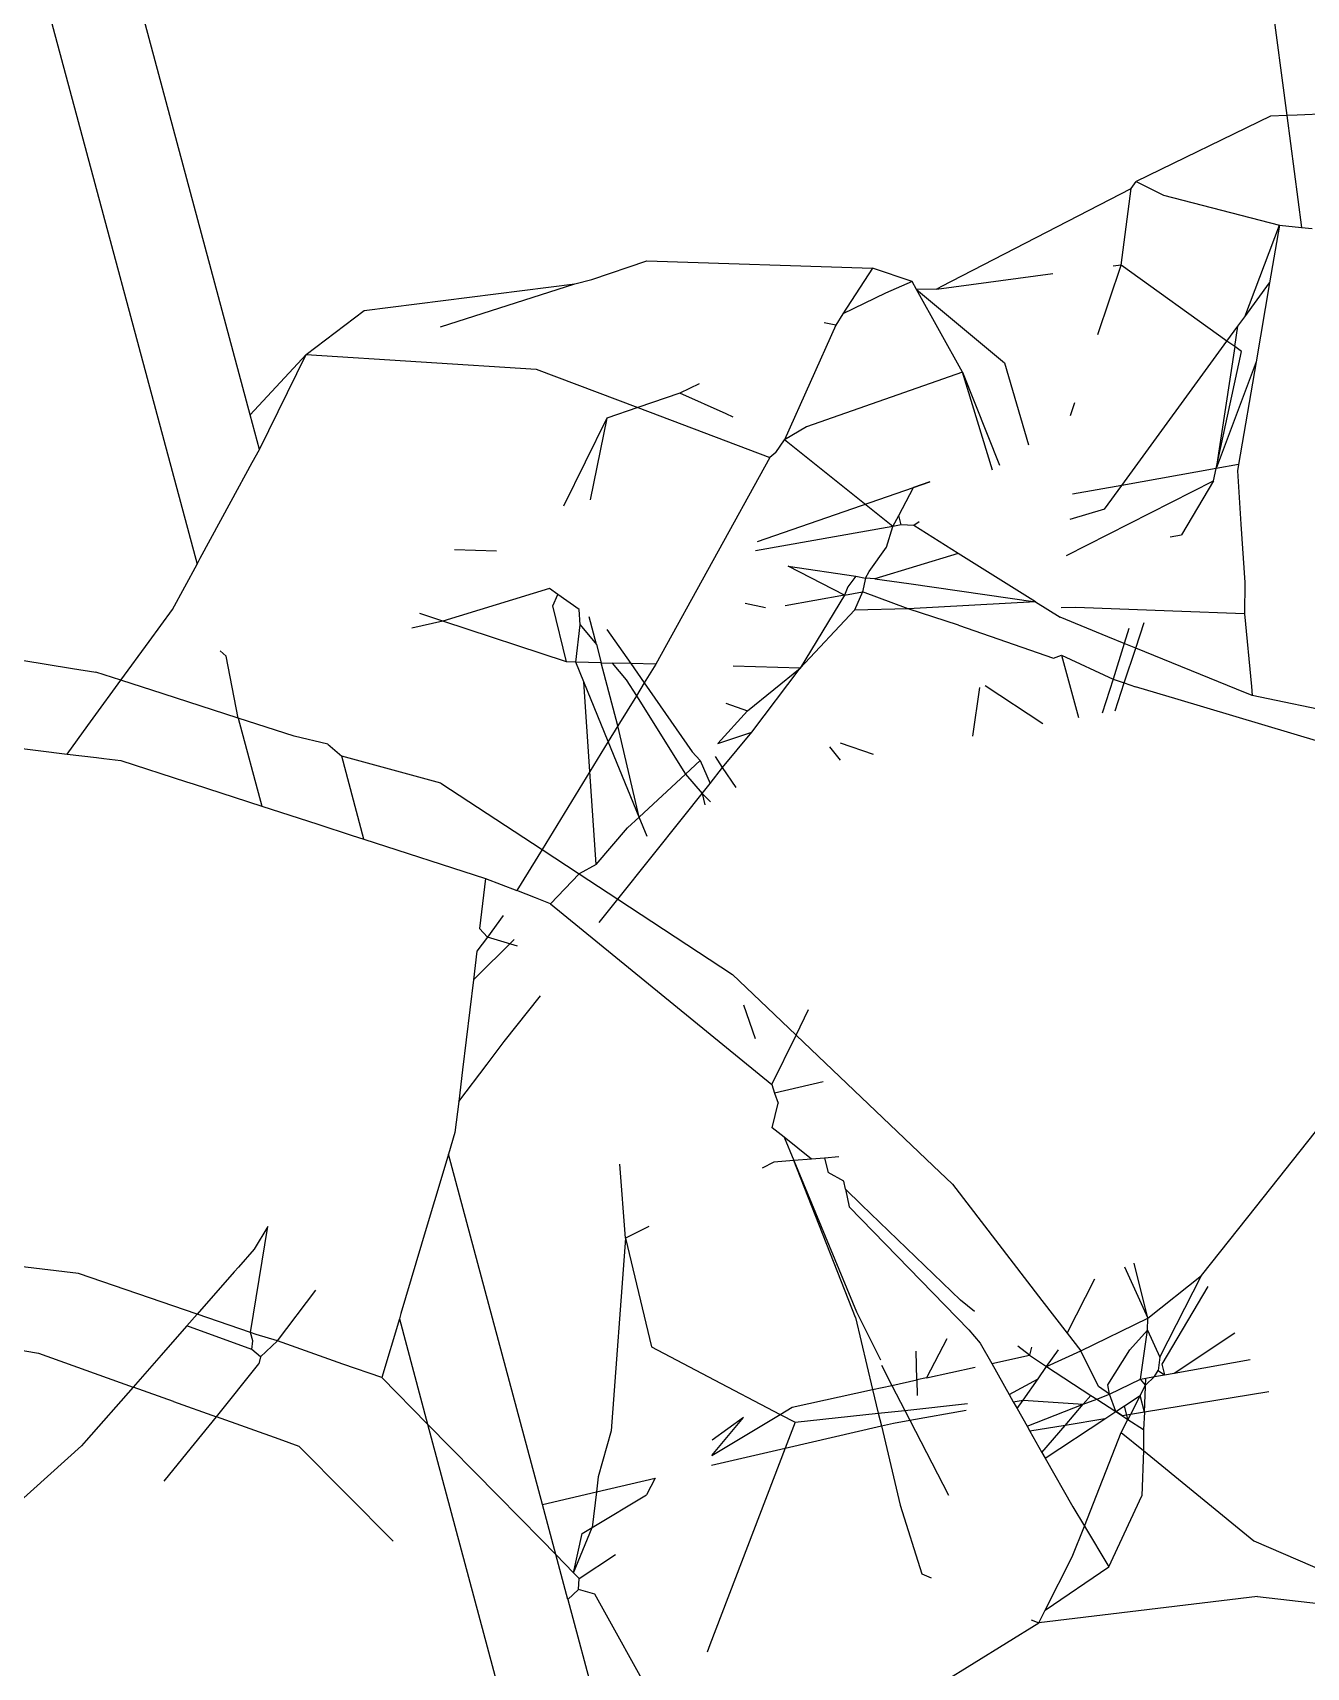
# Model space of a CAD drawing. Header units: inches. Extents: x 3324238 to 135265466, y -1036581 to 20094598.
# Drawn here: x 3354733.6876 to 3354733.9308, y -519083.7037 to -519083.3915 of the extents above; entities that cross this region are included whole.
import ezdxf

# ---------------------------------------------------------------- set-up
doc = ezdxf.new("R2010")
doc.units = ezdxf.units.IN
doc.header["$MEASUREMENT"] = 0
doc.layers.add('FURNITURE', color=32, linetype='Continuous', lineweight=13)

msp = doc.modelspace()

# ---------------------------------------------------------------- linework, layer by layer
for p, q in [((3354733.69858, -519081.67365, 0.00267), (3354733.92706, -519083.40731, 0.00267)), ((3354733.23901, -519081.70268, 0.00267), (3354733.71898, -519083.49301, 0.00267)), ((3354733.72913, -519083.46448, 0.00267), (3354733.26719, -519081.74145, 0.00267)), ((3354733.92396, -519083.40743, 0.00267), (3354733.89833, -519083.41988, 0.00267)), ((3354733.92706, -519083.40731, 0.00267), (3354733.92396, -519083.40743, 0.00267)), ((3354733.92903, -519083.40723, 0.00267), (3354733.92706, -519083.40731, 0.00267)), ((3354733.92706, -519083.40731, 0.00267), (3354733.92988, -519083.42867, 0.00267)), ((3354733.93485, -519083.40699, 0.00267), (3354733.92903, -519083.40723, 0.00267)), ((3354733.86109, -519083.43995, 0.00267), (3354733.89736, -519083.42126, 0.00267)), ((3354733.89542, -519083.4359, 0.00267), (3354733.89736, -519083.42126, 0.00267)), ((3354733.89736, -519083.42126, 0.00267), (3354733.89833, -519083.41988, 0.00267)), ((3354733.89833, -519083.41988, 0.00267), (3354733.90351, -519083.42252, 0.00267)), ((3354733.90351, -519083.42252, 0.00267), (3354733.92567, -519083.42821, 0.00267)), ((3354733.91905, -519083.44573, 0.00267), (3354733.92567, -519083.42821, 0.00267)), ((3354733.92567, -519083.42821, 0.00267), (3354733.92379, -519083.43923, 0.00267)), ((3354733.92567, -519083.42821, 0.00267), (3354733.92988, -519083.42867, 0.00267)), ((3354733.92988, -519083.42867, 0.00267), (3354733.93189, -519083.4289, 0.00267)), ((3354733.79434, -519083.43862, 0.00267), (3354733.80487, -519083.43508, 0.00267)), ((3354733.80487, -519083.43508, 0.00267), (3354733.84796, -519083.43643, 0.00267)), ((3354733.84796, -519083.43643, 0.00267), (3354733.84232, -519083.44518, 0.00267)), ((3354733.85551, -519083.43897, 0.00267), (3354733.84796, -519083.43643, 0.00267)), ((3354733.8602, -519083.44043, 0.00267), (3354733.88237, -519083.43744, 0.00267)), ((3354733.89098, -519083.44911, 0.00267), (3354733.89542, -519083.4359, 0.00267)), ((3354733.89542, -519083.4359, 0.00267), (3354733.89389, -519083.43608, 0.00267)), ((3354733.91565, -519083.45039, 0.00267), (3354733.89542, -519083.4359, 0.00267)), ((3354733.75087, -519083.44456, 0.00267), (3354733.79114, -519083.43947, 0.00267)), ((3354733.76548, -519083.44766, 0.00267), (3354733.79114, -519083.43947, 0.00267)), ((3354733.79114, -519083.43947, 0.00267), (3354733.79434, -519083.43862, 0.00267)), ((3354733.85047, -519083.44121, 0.00267), (3354733.84232, -519083.44518, 0.00267)), ((3354733.85551, -519083.43897, 0.00267), (3354733.85047, -519083.44121, 0.00267)), ((3354733.85637, -519083.44051, 0.00267), (3354733.85551, -519083.43897, 0.00267)), ((3354733.8602, -519083.44043, 0.00267), (3354733.85637, -519083.44051, 0.00267)), ((3354733.86516, -519083.45632, 0.00267), (3354733.85637, -519083.44051, 0.00267)), ((3354733.85637, -519083.44051, 0.00267), (3354733.87319, -519083.45453, 0.00267)), ((3354733.8602, -519083.44043, 0.00267), (3354733.86109, -519083.43995, 0.00267)), ((3354733.91905, -519083.44573, 0.00267), (3354733.92379, -519083.43923, 0.00267)), ((3354733.92379, -519083.43923, 0.00267), (3354733.92121, -519083.45432, 0.00267)), ((3354733.73982, -519083.45295, 0.00267), (3354733.75087, -519083.44456, 0.00267)), ((3354733.84093, -519083.44733, 0.00267), (3354733.83118, -519083.46927, 0.00267)), ((3354733.84093, -519083.44733, 0.00267), (3354733.83875, -519083.44692, 0.00267)), ((3354733.84232, -519083.44518, 0.00267), (3354733.84093, -519083.44733, 0.00267)), ((3354733.91565, -519083.45039, 0.00267), (3354733.91773, -519083.44754, 0.00267)), ((3354733.91712, -519083.45144, 0.00267), (3354733.91773, -519083.44754, 0.00267)), ((3354733.91773, -519083.44754, 0.00267), (3354733.91905, -519083.44573, 0.00267)), ((3354733.89555, -519083.47796, 0.00267), (3354733.91565, -519083.45039, 0.00267)), ((3354733.91712, -519083.45144, 0.00267), (3354733.91565, -519083.45039, 0.00267)), ((3354733.72913, -519083.46448, 0.00267), (3354733.73982, -519083.45295, 0.00267)), ((3354733.73089, -519083.47107, 0.00267), (3354733.73982, -519083.45295, 0.00267)), ((3354733.73982, -519083.45295, 0.00267), (3354733.78376, -519083.45571, 0.00267)), ((3354733.91712, -519083.45144, 0.00267), (3354733.9136, -519083.47473, 0.00267)), ((3354733.9136, -519083.47473, 0.00267), (3354733.91843, -519083.45237, 0.00267)), ((3354733.91843, -519083.45237, 0.00267), (3354733.91712, -519083.45144, 0.00267)), ((3354733.78376, -519083.45571, 0.00267), (3354733.80315, -519083.46307, 0.00267)), ((3354733.86516, -519083.45632, 0.00267), (3354733.83536, -519083.46673, 0.00267)), ((3354733.86516, -519083.45632, 0.00267), (3354733.87223, -519083.4741, 0.00267)), ((3354733.87088, -519083.47505, 0.00267), (3354733.86516, -519083.45632, 0.00267)), ((3354733.87319, -519083.45453, 0.00267), (3354733.87777, -519083.47021, 0.00267)), ((3354733.92121, -519083.45432, 0.00267), (3354733.9136, -519083.47473, 0.00267)), ((3354733.92121, -519083.45432, 0.00267), (3354733.91786, -519083.47397, 0.00267)), ((3354733.81484, -519083.45856, 0.00267), (3354733.81116, -519083.46035, 0.00267)), ((3354733.80315, -519083.46307, 0.00267), (3354733.79724, -519083.46507, 0.00267)), ((3354733.81116, -519083.46035, 0.00267), (3354733.80315, -519083.46307, 0.00267)), ((3354733.80315, -519083.46307, 0.00267), (3354733.82836, -519083.47263, 0.00267)), ((3354733.82003, -519083.4643, 0.00267), (3354733.81116, -519083.46035, 0.00267)), ((3354733.88577, -519083.46458, 0.00267), (3354733.8866, -519083.46214, 0.00267)), ((3354733.73089, -519083.47107, 0.00267), (3354733.72913, -519083.46448, 0.00267)), ((3354733.79724, -519083.46507, 0.00267), (3354733.78897, -519083.48188, 0.00267)), ((3354733.79724, -519083.46507, 0.00267), (3354733.79405, -519083.48069, 0.00267)), ((3354733.82135, -519083.46489, 0.00267), (3354733.82003, -519083.4643, 0.00267)), ((3354733.82949, -519083.47168, 0.00267), (3354733.83118, -519083.46927, 0.00267)), ((3354733.83536, -519083.46673, 0.00267), (3354733.83118, -519083.46927, 0.00267)), ((3354733.85185, -519083.48578, 0.00267), (3354733.83118, -519083.46927, 0.00267)), ((3354733.72953, -519083.47357, 0.00267), (3354733.73089, -519083.47107, 0.00267)), ((3354733.82949, -519083.47168, 0.00267), (3354733.82836, -519083.47263, 0.00267)), ((3354733.72551, -519083.48098, 0.00267), (3354733.72953, -519083.47357, 0.00267)), ((3354733.82836, -519083.47263, 0.00267), (3354733.80656, -519083.51211, 0.00267)), ((3354733.9136, -519083.47473, 0.00267), (3354733.89555, -519083.47796, 0.00267)), ((3354733.91309, -519083.4771, 0.00267), (3354733.9136, -519083.47473, 0.00267)), ((3354733.91786, -519083.47397, 0.00267), (3354733.9136, -519083.47473, 0.00267)), ((3354733.91786, -519083.47397, 0.00267), (3354733.91767, -519083.47513, 0.00267)), ((3354733.91767, -519083.47513, 0.00267), (3354733.91832, -519083.48537, 0.00267)), ((3354733.82598, -519083.48863, 0.00267), (3354733.85578, -519083.47833, 0.00267)), ((3354733.85296, -519083.48368, 0.00267), (3354733.85578, -519083.47833, 0.00267)), ((3354733.85892, -519083.47725, 0.00267), (3354733.85578, -519083.47833, 0.00267)), ((3354733.85578, -519083.47833, 0.00267), (3354733.85892, -519083.47725, 0.00267)), ((3354733.88498, -519083.49133, 0.00267), (3354733.91309, -519083.4771, 0.00267)), ((3354733.89555, -519083.47796, 0.00267), (3354733.88616, -519083.47964, 0.00267)), ((3354733.89225, -519083.48248, 0.00267), (3354733.89555, -519083.47796, 0.00267)), ((3354733.91309, -519083.4771, 0.00267), (3354733.90694, -519083.4874, 0.00267)), ((3354733.7196, -519083.49187, 0.00267), (3354733.72551, -519083.48098, 0.00267)), ((3354733.85185, -519083.48578, 0.00267), (3354733.85296, -519083.48368, 0.00267)), ((3354733.85344, -519083.48549, 0.00267), (3354733.85296, -519083.48368, 0.00267)), ((3354733.8569, -519083.48488, 0.00267), (3354733.85586, -519083.48561, 0.00267)), ((3354733.89225, -519083.48248, 0.00267), (3354733.88567, -519083.48447, 0.00267)), ((3354733.85185, -519083.48578, 0.00267), (3354733.82562, -519083.49047, 0.00267)), ((3354733.85064, -519083.48972, 0.00267), (3354733.85185, -519083.48578, 0.00267)), ((3354733.85344, -519083.48549, 0.00267), (3354733.85185, -519083.48578, 0.00267)), ((3354733.85586, -519083.48561, 0.00267), (3354733.85344, -519083.48549, 0.00267)), ((3354733.86434, -519083.49093, 0.00267), (3354733.85586, -519083.48561, 0.00267)), ((3354733.90478, -519083.48779, 0.00267), (3354733.90694, -519083.4874, 0.00267)), ((3354733.91832, -519083.48537, 0.00267), (3354733.91904, -519083.49652, 0.00267)), ((3354733.76817, -519083.49021, 0.00267), (3354733.77616, -519083.49042, 0.00267)), ((3354733.84731, -519083.49438, 0.00267), (3354733.85064, -519083.48972, 0.00267)), ((3354733.86434, -519083.49093, 0.00267), (3354733.84838, -519083.49576, 0.00267)), ((3354733.86941, -519083.49411, 0.00267), (3354733.86434, -519083.49093, 0.00267)), ((3354733.7143, -519083.50164, 0.00267), (3354733.71898, -519083.49301, 0.00267)), ((3354733.71898, -519083.49301, 0.00267), (3354733.7196, -519083.49187, 0.00267)), ((3354733.83189, -519083.49339, 0.00267), (3354733.84481, -519083.49525, 0.00267)), ((3354733.84259, -519083.49891, 0.00267), (3354733.83189, -519083.49339, 0.00267)), ((3354733.87906, -519083.50018, 0.00267), (3354733.86941, -519083.49411, 0.00267)), ((3354733.84323, -519083.49732, 0.00267), (3354733.84259, -519083.49891, 0.00267)), ((3354733.84481, -519083.49525, 0.00267), (3354733.84323, -519083.49732, 0.00267)), ((3354733.84481, -519083.49525, 0.00267), (3354733.84665, -519083.49564, 0.00267)), ((3354733.84665, -519083.49564, 0.00267), (3354733.84604, -519083.49829, 0.00267)), ((3354733.84665, -519083.49564, 0.00267), (3354733.84731, -519083.49438, 0.00267)), ((3354733.84838, -519083.49576, 0.00267), (3354733.84665, -519083.49564, 0.00267)), ((3354733.84838, -519083.49576, 0.00267), (3354733.85493, -519083.4967, 0.00267)), ((3354733.85493, -519083.4967, 0.00267), (3354733.87906, -519083.50018, 0.00267)), ((3354733.91904, -519083.49652, 0.00267), (3354733.91901, -519083.50245, 0.00267)), ((3354733.78628, -519083.49764, 0.00267), (3354733.7659, -519083.50388, 0.00267)), ((3354733.7879, -519083.4988, 0.00267), (3354733.78628, -519083.49764, 0.00267)), ((3354733.78693, -519083.50094, 0.00267), (3354733.7879, -519083.4988, 0.00267)), ((3354733.79193, -519083.50168, 0.00267), (3354733.7879, -519083.4988, 0.00267)), ((3354733.82756, -519083.50135, 0.00267), (3354733.82366, -519083.50052, 0.00267)), ((3354733.84259, -519083.49891, 0.00267), (3354733.83127, -519083.50094, 0.00267)), ((3354733.84259, -519083.49891, 0.00267), (3354733.83416, -519083.51285, 0.00267)), ((3354733.84259, -519083.49891, 0.00267), (3354733.84604, -519083.49829, 0.00267)), ((3354733.84604, -519083.49829, 0.00267), (3354733.84453, -519083.50176, 0.00267)), ((3354733.85477, -519083.50154, 0.00267), (3354733.84604, -519083.49829, 0.00267)), ((3354733.87906, -519083.50018, 0.00267), (3354733.85477, -519083.50154, 0.00267)), ((3354733.87906, -519083.50018, 0.00267), (3354733.88378, -519083.50314, 0.00267)), ((3354733.70982, -519083.50779, 0.00267), (3354733.7143, -519083.50164, 0.00267)), ((3354733.7659, -519083.50388, 0.00267), (3354733.76152, -519083.50244, 0.00267)), ((3354733.78951, -519083.51165, 0.00267), (3354733.78693, -519083.50094, 0.00267)), ((3354733.79213, -519083.5046, 0.00267), (3354733.79193, -519083.50168, 0.00267)), ((3354733.79525, -519083.50831, 0.00267), (3354733.79387, -519083.50306, 0.00267)), ((3354733.84453, -519083.50176, 0.00267), (3354733.83416, -519083.51285, 0.00267)), ((3354733.85477, -519083.50154, 0.00267), (3354733.84453, -519083.50176, 0.00267)), ((3354733.86439, -519083.50466, 0.00267), (3354733.85477, -519083.50154, 0.00267)), ((3354733.89291, -519083.50686, 0.00267), (3354733.88378, -519083.50314, 0.00267)), ((3354733.8868, -519083.50129, 0.00267), (3354733.88397, -519083.50131, 0.00267)), ((3354733.9053, -519083.50196, 0.00267), (3354733.8868, -519083.50129, 0.00267)), ((3354733.91901, -519083.50245, 0.00267), (3354733.9053, -519083.50196, 0.00267)), ((3354733.91901, -519083.50245, 0.00267), (3354733.92032, -519083.51636, 0.00267)), ((3354733.7659, -519083.50388, 0.00267), (3354733.76, -519083.50524, 0.00267)), ((3354733.78951, -519083.51165, 0.00267), (3354733.7659, -519083.50388, 0.00267)), ((3354733.79132, -519083.5117, 0.00267), (3354733.79213, -519083.5046, 0.00267)), ((3354733.79213, -519083.5046, 0.00267), (3354733.79525, -519083.50831, 0.00267)), ((3354733.79726, -519083.50547, 0.00267), (3354733.80179, -519083.51198, 0.00267)), ((3354733.86439, -519083.50466, 0.00267), (3354733.88253, -519083.51097, 0.00267)), ((3354733.89602, -519083.50813, 0.00267), (3354733.89291, -519083.50686, 0.00267)), ((3354733.89692, -519083.50527, 0.00267), (3354733.89602, -519083.50813, 0.00267)), ((3354733.89822, -519083.50903, 0.00267), (3354733.89983, -519083.50412, 0.00267)), ((3354733.67611, -519083.50981, 0.00267), (3354733.69519, -519083.51289, 0.00267)), ((3354733.70445, -519083.51515, 0.00267), (3354733.70982, -519083.50779, 0.00267)), ((3354733.72342, -519083.50956, 0.00267), (3354733.72457, -519083.51055, 0.00267)), ((3354733.79525, -519083.50831, 0.00267), (3354733.79618, -519083.51183, 0.00267)), ((3354733.89602, -519083.50813, 0.00267), (3354733.89389, -519083.51493, 0.00267)), ((3354733.89822, -519083.50903, 0.00267), (3354733.89602, -519083.50813, 0.00267)), ((3354733.89605, -519083.51568, 0.00267), (3354733.89822, -519083.50903, 0.00267)), ((3354733.91747, -519083.51687, 0.00267), (3354733.89822, -519083.50903, 0.00267)), ((3354733.69519, -519083.51289, 0.00267), (3354733.69969, -519083.51362, 0.00267)), ((3354733.72686, -519083.52238, 0.00267), (3354733.72457, -519083.51055, 0.00267)), ((3354733.79132, -519083.5117, 0.00267), (3354733.78951, -519083.51165, 0.00267)), ((3354733.79286, -519083.51546, 0.00267), (3354733.79132, -519083.5117, 0.00267)), ((3354733.79618, -519083.51183, 0.00267), (3354733.79132, -519083.5117, 0.00267)), ((3354733.79618, -519083.51183, 0.00267), (3354733.79826, -519083.51189, 0.00267)), ((3354733.79935, -519083.52387, 0.00267), (3354733.79618, -519083.51183, 0.00267)), ((3354733.79826, -519083.51189, 0.00267), (3354733.80095, -519083.51509, 0.00267)), ((3354733.80179, -519083.51198, 0.00267), (3354733.79826, -519083.51189, 0.00267)), ((3354733.80179, -519083.51198, 0.00267), (3354733.80437, -519083.51568, 0.00267)), ((3354733.80656, -519083.51211, 0.00267), (3354733.80179, -519083.51198, 0.00267)), ((3354733.80656, -519083.51211, 0.00267), (3354733.80437, -519083.51568, 0.00267)), ((3354733.83416, -519083.51285, 0.00267), (3354733.82133, -519083.5125, 0.00267)), ((3354733.82407, -519083.52099, 0.00267), (3354733.83416, -519083.51285, 0.00267)), ((3354733.82491, -519083.52507, 0.00267), (3354733.83416, -519083.51285, 0.00267)), ((3354733.88253, -519083.51097, 0.00267), (3354733.88408, -519083.51036, 0.00267)), ((3354733.88408, -519083.51036, 0.00267), (3354733.89389, -519083.51493, 0.00267)), ((3354733.88408, -519083.51036, 0.00267), (3354733.88732, -519083.52226, 0.00267)), ((3354733.69916, -519083.5224, 0.00267), (3354733.70445, -519083.51515, 0.00267)), ((3354733.70445, -519083.51515, 0.00267), (3354733.69969, -519083.51362, 0.00267)), ((3354733.71249, -519083.51775, 0.00267), (3354733.70445, -519083.51515, 0.00267)), ((3354733.79401, -519083.5326, 0.00267), (3354733.79286, -519083.51546, 0.00267)), ((3354733.79751, -519083.52687, 0.00267), (3354733.79286, -519083.51546, 0.00267)), ((3354733.80095, -519083.51509, 0.00267), (3354733.80287, -519083.51814, 0.00267)), ((3354733.80437, -519083.51568, 0.00267), (3354733.80287, -519083.51814, 0.00267)), ((3354733.80437, -519083.51568, 0.00267), (3354733.81356, -519083.52886, 0.00267)), ((3354733.89389, -519083.51493, 0.00267), (3354733.89184, -519083.52146, 0.00267)), ((3354733.89389, -519083.51493, 0.00267), (3354733.89605, -519083.51568, 0.00267)), ((3354733.8943, -519083.52102, 0.00267), (3354733.89605, -519083.51568, 0.00267)), ((3354733.89605, -519083.51568, 0.00267), (3354733.89817, -519083.51642, 0.00267)), ((3354733.72686, -519083.52238, 0.00267), (3354733.71249, -519083.51775, 0.00267)), ((3354733.80287, -519083.51814, 0.00267), (3354733.79935, -519083.52387, 0.00267)), ((3354733.80287, -519083.51814, 0.00267), (3354733.81227, -519083.53312, 0.00267)), ((3354733.86714, -519083.52587, 0.00267), (3354733.86844, -519083.51655, 0.00267)), ((3354733.88048, -519083.52349, 0.00267), (3354733.86947, -519083.51624, 0.00267)), ((3354733.90635, -519083.51886, 0.00267), (3354733.89817, -519083.51642, 0.00267)), ((3354733.93336, -519083.52692, 0.00267), (3354733.90635, -519083.51886, 0.00267)), ((3354733.92043, -519083.51808, 0.00267), (3354733.91747, -519083.51687, 0.00267)), ((3354733.92032, -519083.51636, 0.00267), (3354733.92043, -519083.51808, 0.00267)), ((3354733.94226, -519083.52261, 0.00267), (3354733.92043, -519083.51808, 0.00267)), ((3354733.69812, -519083.52383, 0.00267), (3354733.69916, -519083.5224, 0.00267)), ((3354733.72686, -519083.52238, 0.00267), (3354733.73137, -519083.5392, 0.00267)), ((3354733.73754, -519083.52582, 0.00267), (3354733.72686, -519083.52238, 0.00267)), ((3354733.81846, -519083.52722, 0.00267), (3354733.82407, -519083.52099, 0.00267)), ((3354733.81995, -519083.51957, 0.00267), (3354733.82407, -519083.52099, 0.00267)), ((3354733.69417, -519083.52925, 0.00267), (3354733.69812, -519083.52383, 0.00267)), ((3354733.79935, -519083.52387, 0.00267), (3354733.79751, -519083.52687, 0.00267)), ((3354733.80341, -519083.54132, 0.00267), (3354733.79935, -519083.52387, 0.00267)), ((3354733.81846, -519083.52722, 0.00267), (3354733.82491, -519083.52507, 0.00267)), ((3354733.81935, -519083.53181, 0.00267), (3354733.82491, -519083.52507, 0.00267)), ((3354733.68257, -519083.52784, 0.00267), (3354733.69417, -519083.52925, 0.00267)), ((3354733.74396, -519083.52739, 0.00267), (3354733.73754, -519083.52582, 0.00267)), ((3354733.74396, -519083.52739, 0.00267), (3354733.74661, -519083.52969, 0.00267)), ((3354733.79751, -519083.52687, 0.00267), (3354733.79401, -519083.5326, 0.00267)), ((3354733.80341, -519083.54132, 0.00267), (3354733.79751, -519083.52687, 0.00267)), ((3354733.83977, -519083.5279, 0.00267), (3354733.84182, -519083.5304, 0.00267)), ((3354733.84179, -519083.5271, 0.00267), (3354733.8481, -519083.52928, 0.00267)), ((3354733.69417, -519083.52925, 0.00267), (3354733.69976, -519083.52992, 0.00267)), ((3354733.69976, -519083.52992, 0.00267), (3354733.7012, -519083.5301, 0.00267)), ((3354733.7012, -519083.5301, 0.00267), (3354733.70442, -519083.53049, 0.00267)), ((3354733.70442, -519083.53049, 0.00267), (3354733.71699, -519083.53455, 0.00267)), ((3354733.75085, -519083.5455, 0.00267), (3354733.74661, -519083.52969, 0.00267)), ((3354733.76554, -519083.53485, 0.00267), (3354733.74661, -519083.52969, 0.00267)), ((3354733.81227, -519083.53312, 0.00267), (3354733.81507, -519083.53052, 0.00267)), ((3354733.81356, -519083.52886, 0.00267), (3354733.81507, -519083.53052, 0.00267)), ((3354733.81507, -519083.53052, 0.00267), (3354733.81697, -519083.53486, 0.00267)), ((3354733.81697, -519083.53486, 0.00267), (3354733.81935, -519083.53181, 0.00267)), ((3354733.81935, -519083.53181, 0.00267), (3354733.81797, -519083.52974, 0.00267)), ((3354733.82194, -519083.53567, 0.00267), (3354733.81935, -519083.53181, 0.00267)), ((3354733.71699, -519083.53455, 0.00267), (3354733.71822, -519083.53495, 0.00267)), ((3354733.71822, -519083.53495, 0.00267), (3354733.73137, -519083.5392, 0.00267)), ((3354733.76554, -519083.53485, 0.00267), (3354733.78486, -519083.54752, 0.00267)), ((3354733.79401, -519083.5326, 0.00267), (3354733.78486, -519083.54752, 0.00267)), ((3354733.7952, -519083.55036, 0.00267), (3354733.79401, -519083.5326, 0.00267)), ((3354733.80341, -519083.54132, 0.00267), (3354733.81227, -519083.53312, 0.00267)), ((3354733.81227, -519083.53312, 0.00267), (3354733.81543, -519083.5368, 0.00267)), ((3354733.81543, -519083.5368, 0.00267), (3354733.81697, -519083.53486, 0.00267)), ((3354733.81195, -519083.54116, 0.00267), (3354733.81543, -519083.5368, 0.00267)), ((3354733.81543, -519083.5368, 0.00267), (3354733.81594, -519083.53896, 0.00267)), ((3354733.81702, -519083.53837, 0.00267), (3354733.81543, -519083.5368, 0.00267)), ((3354733.73137, -519083.5392, 0.00267), (3354733.74205, -519083.54266, 0.00267)), ((3354733.79931, -519083.55699, 0.00267), (3354733.81195, -519083.54116, 0.00267)), ((3354733.74205, -519083.54266, 0.00267), (3354733.74863, -519083.54479, 0.00267)), ((3354733.7952, -519083.55036, 0.00267), (3354733.8012, -519083.54337, 0.00267)), ((3354733.8012, -519083.54337, 0.00267), (3354733.80341, -519083.54132, 0.00267)), ((3354733.80492, -519083.54502, 0.00267), (3354733.80341, -519083.54132, 0.00267)), ((3354733.74863, -519083.54479, 0.00267), (3354733.75085, -519083.5455, 0.00267)), ((3354733.75085, -519083.5455, 0.00267), (3354733.77408, -519083.55302, 0.00267)), ((3354733.78486, -519083.54752, 0.00267), (3354733.78007, -519083.55535, 0.00267)), ((3354733.78486, -519083.54752, 0.00267), (3354733.79193, -519083.55215, 0.00267)), ((3354733.7952, -519083.55036, 0.00267), (3354733.79193, -519083.55215, 0.00267)), ((3354733.77408, -519083.55302, 0.00267), (3354733.77293, -519083.56259, 0.00267)), ((3354733.77408, -519083.55302, 0.00267), (3354733.78007, -519083.55535, 0.00267)), ((3354733.7865, -519083.55785, 0.00267), (3354733.79193, -519083.55215, 0.00267)), ((3354733.79193, -519083.55215, 0.00267), (3354733.79931, -519083.55699, 0.00267)), ((3354733.78361, -519083.55673, 0.00267), (3354733.78007, -519083.55535, 0.00267)), ((3354733.7865, -519083.55785, 0.00267), (3354733.78361, -519083.55673, 0.00267)), ((3354733.7865, -519083.55785, 0.00267), (3354733.82871, -519083.5924, 0.00267)), ((3354733.79575, -519083.56145, 0.00267), (3354733.79931, -519083.55699, 0.00267)), ((3354733.79931, -519083.55699, 0.00267), (3354733.82126, -519083.57138, 0.00267)), ((3354733.77443, -519083.56422, 0.00267), (3354733.77293, -519083.56259, 0.00267)), ((3354733.77741, -519083.56013, 0.00267), (3354733.77443, -519083.56422, 0.00267)), ((3354733.77175, -519083.5724, 0.00267), (3354733.77956, -519083.5647, 0.00267)), ((3354733.77443, -519083.56422, 0.00267), (3354733.7724, -519083.56693, 0.00267)), ((3354733.78016, -519083.56598, 0.00267), (3354733.77443, -519083.56422, 0.00267)), ((3354733.7724, -519083.56693, 0.00267), (3354733.77175, -519083.5724, 0.00267)), ((3354733.77175, -519083.5724, 0.00267), (3354733.76968, -519083.58955, 0.00267)), ((3354733.82654, -519083.57641, 0.00267), (3354733.82126, -519083.57138, 0.00267)), ((3354733.77761, -519083.58418, 0.00267), (3354733.78459, -519083.57543, 0.00267)), ((3354733.82331, -519083.57716, 0.00267), (3354733.82559, -519083.58359, 0.00267)), ((3354733.83337, -519083.58294, 0.00267), (3354733.82654, -519083.57641, 0.00267)), ((3354733.83337, -519083.58294, 0.00267), (3354733.83576, -519083.57807, 0.00267)), ((3354733.77436, -519083.58847, 0.00267), (3354733.77761, -519083.58418, 0.00267)), ((3354733.82871, -519083.5924, 0.00267), (3354733.83337, -519083.58294, 0.00267)), ((3354733.83759, -519083.58696, 0.00267), (3354733.83337, -519083.58294, 0.00267)), ((3354733.85954, -519083.60793, 0.00267), (3354733.83759, -519083.58696, 0.00267)), ((3354733.76895, -519083.59563, 0.00267), (3354733.77436, -519083.58847, 0.00267)), ((3354733.76968, -519083.58955, 0.00267), (3354733.76895, -519083.59563, 0.00267)), ((3354733.82871, -519083.5924, 0.00267), (3354733.82928, -519083.59401, 0.00267)), ((3354733.83854, -519083.59189, 0.00267), (3354733.82928, -519083.59401, 0.00267)), ((3354733.82928, -519083.59401, 0.00267), (3354733.82996, -519083.59595, 0.00267)), ((3354733.76895, -519083.59563, 0.00267), (3354733.76824, -519083.60152, 0.00267)), ((3354733.82882, -519083.60063, 0.00267), (3354733.82996, -519083.59595, 0.00267)), ((3354733.91965, -519083.61769, 0.00267), (3354733.93402, -519083.59957, 0.00267)), ((3354733.76824, -519083.60152, 0.00267), (3354733.76699, -519083.60571, 0.00267)), ((3354733.83109, -519083.60245, 0.00267), (3354733.82882, -519083.60063, 0.00267)), ((3354733.83633, -519083.60664, 0.00267), (3354733.83109, -519083.60245, 0.00267)), ((3354733.83109, -519083.60245, 0.00267), (3354733.83293, -519083.60691, 0.00267)), ((3354733.76699, -519083.60571, 0.00267), (3354733.76592, -519083.60929, 0.00267)), ((3354733.78492, -519083.67258, 0.00267), (3354733.76699, -519083.60571, 0.00267)), ((3354733.83633, -519083.60664, 0.00267), (3354733.83293, -519083.60691, 0.00267)), ((3354733.83878, -519083.60644, 0.00267), (3354733.83633, -519083.60664, 0.00267)), ((3354733.84153, -519083.60621, 0.00267), (3354733.83878, -519083.60644, 0.00267)), ((3354733.83878, -519083.60644, 0.00267), (3354733.8395, -519083.60917, 0.00267)), ((3354733.76592, -519083.60929, 0.00267), (3354733.76276, -519083.61991, 0.00267)), ((3354733.80082, -519083.62176, 0.00267), (3354733.79969, -519083.60762, 0.00267)), ((3354733.82915, -519083.60722, 0.00267), (3354733.82691, -519083.60837, 0.00267)), ((3354733.83293, -519083.60691, 0.00267), (3354733.82915, -519083.60722, 0.00267)), ((3354733.83293, -519083.60691, 0.00267), (3354733.84488, -519083.63583, 0.00267)), ((3354733.84471, -519083.63687, 0.00267), (3354733.83293, -519083.60691, 0.00267)), ((3354733.84248, -519083.61083, 0.00267), (3354733.8395, -519083.60917, 0.00267)), ((3354733.86321, -519083.61143, 0.00267), (3354733.85954, -519083.60793, 0.00267)), ((3354733.84279, -519083.61235, 0.00267), (3354733.84248, -519083.61083, 0.00267)), ((3354733.84279, -519083.61235, 0.00267), (3354733.84349, -519083.61577, 0.00267)), ((3354733.84588, -519083.61534, 0.00267), (3354733.84279, -519083.61235, 0.00267)), ((3354733.86321, -519083.61143, 0.00267), (3354733.88031, -519083.63361, 0.00267)), ((3354733.84349, -519083.61577, 0.00267), (3354733.86638, -519083.63925, 0.00267)), ((3354733.86479, -519083.6336, 0.00267), (3354733.84588, -519083.61534, 0.00267)), ((3354733.91078, -519083.62887, 0.00267), (3354733.91965, -519083.61769, 0.00267)), ((3354733.69636, -519083.62847, 0.00267), (3354733.63246, -519083.62086, 0.00267)), ((3354733.7292, -519083.63974, 0.00267), (3354733.73251, -519083.61953, 0.00267)), ((3354733.73251, -519083.61953, 0.00267), (3354733.7299, -519083.62385, 0.00267)), ((3354733.76276, -519083.61991, 0.00267), (3354733.75793, -519083.6361, 0.00267)), ((3354733.80082, -519083.62176, 0.00267), (3354733.79803, -519083.65851, 0.00267)), ((3354733.80525, -519083.61948, 0.00267), (3354733.80082, -519083.62176, 0.00267)), ((3354733.80082, -519083.62176, 0.00267), (3354733.80577, -519083.64247, 0.00267)), ((3354733.7299, -519083.62385, 0.00267), (3354733.72688, -519083.62728, 0.00267)), ((3354733.71901, -519083.63624, 0.00267), (3354733.69636, -519083.62847, 0.00267)), ((3354733.7261, -519083.62817, 0.00267), (3354733.71901, -519083.63624, 0.00267)), ((3354733.72688, -519083.62728, 0.00267), (3354733.7261, -519083.62817, 0.00267)), ((3354733.89607, -519083.62723, 0.00267), (3354733.90052, -519083.63699, 0.00267)), ((3354733.90052, -519083.63699, 0.00267), (3354733.8979, -519083.62649, 0.00267)), ((3354733.73436, -519083.64135, 0.00267), (3354733.74168, -519083.63167, 0.00267)), ((3354733.88512, -519083.63985, 0.00267), (3354733.89043, -519083.62952, 0.00267)), ((3354733.90052, -519083.63699, 0.00267), (3354733.91078, -519083.62887, 0.00267)), ((3354733.90282, -519083.64446, 0.00267), (3354733.91078, -519083.62887, 0.00267)), ((3354733.91199, -519083.63096, 0.00267), (3354733.90319, -519083.64582, 0.00267)), ((3354733.86747, -519083.63574, 0.00267), (3354733.86479, -519083.6336, 0.00267)), ((3354733.88031, -519083.63361, 0.00267), (3354733.88512, -519083.63985, 0.00267)), ((3354733.71901, -519083.63624, 0.00267), (3354733.71703, -519083.63849, 0.00267)), ((3354733.7292, -519083.63974, 0.00267), (3354733.71901, -519083.63624, 0.00267)), ((3354733.75762, -519083.63714, 0.00267), (3354733.75428, -519083.64835, 0.00267)), ((3354733.75793, -519083.6361, 0.00267), (3354733.75762, -519083.63714, 0.00267)), ((3354733.75762, -519083.63714, 0.00267), (3354733.76301, -519083.65723, 0.00267)), ((3354733.84471, -519083.63687, 0.00267), (3354733.84799, -519083.65065, 0.00267)), ((3354733.84488, -519083.63583, 0.00267), (3354733.84947, -519083.64497, 0.00267)), ((3354733.88776, -519083.64327, 0.00267), (3354733.90052, -519083.63699, 0.00267)), ((3354733.90045, -519083.63932, 0.00267), (3354733.90052, -519083.63699, 0.00267)), ((3354733.67079, -519083.64066, 0.00267), (3354733.68873, -519083.64372, 0.00267)), ((3354733.71703, -519083.63849, 0.00267), (3354733.71297, -519083.64312, 0.00267)), ((3354733.72942, -519083.64299, 0.00267), (3354733.71703, -519083.63849, 0.00267)), ((3354733.72963, -519083.64137, 0.00267), (3354733.7292, -519083.63974, 0.00267)), ((3354733.73027, -519083.64011, 0.00267), (3354733.7292, -519083.63974, 0.00267)), ((3354733.73436, -519083.64135, 0.00267), (3354733.73027, -519083.64011, 0.00267)), ((3354733.86213, -519083.64097, 0.00267), (3354733.85825, -519083.64841, 0.00267)), ((3354733.86638, -519083.63925, 0.00267), (3354733.86852, -519083.6418, 0.00267)), ((3354733.88512, -519083.63985, 0.00267), (3354733.88776, -519083.64327, 0.00267)), ((3354733.8971, -519083.64308, 0.00267), (3354733.90045, -519083.63932, 0.00267)), ((3354733.89911, -519083.64865, 0.00267), (3354733.90045, -519083.63932, 0.00267)), ((3354733.90045, -519083.63932, 0.00267), (3354733.90282, -519083.64446, 0.00267)), ((3354733.90556, -519083.64749, 0.00267), (3354733.91714, -519083.63984, 0.00267)), ((3354733.68873, -519083.64372, 0.00267), (3354733.70678, -519083.65017, 0.00267)), ((3354733.71211, -519083.6441, 0.00267), (3354733.70678, -519083.65017, 0.00267)), ((3354733.71297, -519083.64312, 0.00267), (3354733.71211, -519083.6441, 0.00267)), ((3354733.72942, -519083.64299, 0.00267), (3354733.72963, -519083.64137, 0.00267)), ((3354733.73111, -519083.64442, 0.00267), (3354733.72942, -519083.64299, 0.00267)), ((3354733.73111, -519083.64442, 0.00267), (3354733.73436, -519083.64135, 0.00267)), ((3354733.74681, -519083.64578, 0.00267), (3354733.73436, -519083.64135, 0.00267)), ((3354733.80577, -519083.64247, 0.00267), (3354733.81654, -519083.64814, 0.00267)), ((3354733.85642, -519083.64881, 0.00267), (3354733.85631, -519083.64333, 0.00267)), ((3354733.86852, -519083.6418, 0.00267), (3354733.87072, -519083.64568, 0.00267)), ((3354733.87072, -519083.64568, 0.00267), (3354733.87792, -519083.64411, 0.00267)), ((3354733.87792, -519083.64411, 0.00267), (3354733.87572, -519083.64235, 0.00267)), ((3354733.87832, -519083.64255, 0.00267), (3354733.87792, -519083.64411, 0.00267)), ((3354733.87792, -519083.64411, 0.00267), (3354733.88122, -519083.64626, 0.00267)), ((3354733.88122, -519083.64626, 0.00267), (3354733.88348, -519083.64305, 0.00267)), ((3354733.88122, -519083.64626, 0.00267), (3354733.88776, -519083.64327, 0.00267)), ((3354733.8911, -519083.65008, 0.00267), (3354733.88776, -519083.64327, 0.00267)), ((3354733.89291, -519083.64976, 0.00267), (3354733.8971, -519083.64308, 0.00267)), ((3354733.72267, -519083.65585, 0.00267), (3354733.73081, -519083.64575, 0.00267)), ((3354733.73111, -519083.64442, 0.00267), (3354733.73081, -519083.64575, 0.00267)), ((3354733.75428, -519083.64835, 0.00267), (3354733.74681, -519083.64578, 0.00267)), ((3354733.84969, -519083.64601, 0.00267), (3354733.85167, -519083.64985, 0.00267)), ((3354733.85825, -519083.64841, 0.00267), (3354733.86757, -519083.64637, 0.00267)), ((3354733.87072, -519083.64568, 0.00267), (3354733.87408, -519083.65161, 0.00267)), ((3354733.87959, -519083.64857, 0.00267), (3354733.88122, -519083.64626, 0.00267)), ((3354733.88122, -519083.64626, 0.00267), (3354733.88966, -519083.65176, 0.00267)), ((3354733.9018, -519083.64817, 0.00267), (3354733.9025, -519083.64699, 0.00267)), ((3354733.90282, -519083.64446, 0.00267), (3354733.9025, -519083.64699, 0.00267)), ((3354733.9025, -519083.64699, 0.00267), (3354733.90375, -519083.64785, 0.00267)), ((3354733.90319, -519083.64582, 0.00267), (3354733.90375, -519083.64785, 0.00267)), ((3354733.90556, -519083.64749, 0.00267), (3354733.92008, -519083.6449, 0.00267)), ((3354733.70678, -519083.65017, 0.00267), (3354733.69783, -519083.66036, 0.00267)), ((3354733.71448, -519083.65292, 0.00267), (3354733.70678, -519083.65017, 0.00267)), ((3354733.76301, -519083.65723, 0.00267), (3354733.75428, -519083.64835, 0.00267)), ((3354733.81654, -519083.64814, 0.00267), (3354733.83031, -519083.6554, 0.00267)), ((3354733.84799, -519083.65065, 0.00267), (3354733.85167, -519083.64985, 0.00267)), ((3354733.85167, -519083.64985, 0.00267), (3354733.85642, -519083.64881, 0.00267)), ((3354733.85167, -519083.64985, 0.00267), (3354733.85412, -519083.65462, 0.00267)), ((3354733.85825, -519083.64841, 0.00267), (3354733.85642, -519083.64881, 0.00267)), ((3354733.85642, -519083.64881, 0.00267), (3354733.85648, -519083.65181, 0.00267)), ((3354733.87408, -519083.65161, 0.00267), (3354733.87959, -519083.64857, 0.00267)), ((3354733.87671, -519083.65265, 0.00267), (3354733.87959, -519083.64857, 0.00267)), ((3354733.89322, -519083.65152, 0.00267), (3354733.8911, -519083.65008, 0.00267)), ((3354733.89322, -519083.65152, 0.00267), (3354733.89291, -519083.64976, 0.00267)), ((3354733.89322, -519083.65152, 0.00267), (3354733.89911, -519083.64865, 0.00267)), ((3354733.89909, -519083.65177, 0.00267), (3354733.9001, -519083.6498, 0.00267)), ((3354733.89911, -519083.64865, 0.00267), (3354733.9018, -519083.64817, 0.00267)), ((3354733.89911, -519083.64865, 0.00267), (3354733.90014, -519083.64846, 0.00267)), ((3354733.9001, -519083.6498, 0.00267), (3354733.89911, -519083.64865, 0.00267)), ((3354733.89992, -519083.655, 0.00267), (3354733.90014, -519083.64846, 0.00267)), ((3354733.9018, -519083.64817, 0.00267), (3354733.9001, -519083.6498, 0.00267)), ((3354733.90014, -519083.64846, 0.00267), (3354733.9018, -519083.64817, 0.00267)), ((3354733.9018, -519083.64817, 0.00267), (3354733.90375, -519083.64785, 0.00267)), ((3354733.90375, -519083.64785, 0.00267), (3354733.90556, -519083.64749, 0.00267)), ((3354733.71448, -519083.65292, 0.00267), (3354733.72267, -519083.65585, 0.00267)), ((3354733.83261, -519083.65402, 0.00267), (3354733.84799, -519083.65065, 0.00267)), ((3354733.84799, -519083.65065, 0.00267), (3354733.84907, -519083.65517, 0.00267)), ((3354733.85412, -519083.65462, 0.00267), (3354733.86612, -519083.6533, 0.00267)), ((3354733.87408, -519083.65161, 0.00267), (3354733.87485, -519083.65299, 0.00267)), ((3354733.87485, -519083.65299, 0.00267), (3354733.87671, -519083.65265, 0.00267)), ((3354733.87485, -519083.65299, 0.00267), (3354733.87557, -519083.65426, 0.00267)), ((3354733.87557, -519083.65426, 0.00267), (3354733.87671, -519083.65265, 0.00267)), ((3354733.87671, -519083.65265, 0.00267), (3354733.88819, -519083.65347, 0.00267)), ((3354733.87748, -519083.65763, 0.00267), (3354733.88819, -519083.65347, 0.00267)), ((3354733.88474, -519083.6575, 0.00267), (3354733.88819, -519083.65347, 0.00267)), ((3354733.88819, -519083.65347, 0.00267), (3354733.88966, -519083.65176, 0.00267)), ((3354733.88819, -519083.65347, 0.00267), (3354733.89077, -519083.65248, 0.00267)), ((3354733.88966, -519083.65176, 0.00267), (3354733.89077, -519083.65248, 0.00267)), ((3354733.89077, -519083.65248, 0.00267), (3354733.89322, -519083.65152, 0.00267)), ((3354733.89077, -519083.65248, 0.00267), (3354733.89442, -519083.65485, 0.00267)), ((3354733.89442, -519083.65485, 0.00267), (3354733.89322, -519083.65152, 0.00267)), ((3354733.89609, -519083.65375, 0.00267), (3354733.89909, -519083.65177, 0.00267)), ((3354733.89909, -519083.65177, 0.00267), (3354733.89721, -519083.65544, 0.00267)), ((3354733.89992, -519083.655, 0.00267), (3354733.89909, -519083.65177, 0.00267)), ((3354733.92367, -519083.65108, 0.00267), (3354733.89992, -519083.655, 0.00267)), ((3354733.71711, -519083.66274, 0.00267), (3354733.72267, -519083.65585, 0.00267)), ((3354733.73467, -519083.66014, 0.00267), (3354733.72267, -519083.65585, 0.00267)), ((3354733.81727, -519083.66325, 0.00267), (3354733.83031, -519083.6554, 0.00267)), ((3354733.81727, -519083.66325, 0.00267), (3354733.82333, -519083.65599, 0.00267)), ((3354733.82333, -519083.65599, 0.00267), (3354733.81734, -519083.6603, 0.00267)), ((3354733.83031, -519083.6554, 0.00267), (3354733.83261, -519083.65402, 0.00267)), ((3354733.83031, -519083.6554, 0.00267), (3354733.83319, -519083.65691, 0.00267)), ((3354733.83319, -519083.65691, 0.00267), (3354733.84907, -519083.65517, 0.00267)), ((3354733.84907, -519083.65517, 0.00267), (3354733.85412, -519083.65462, 0.00267)), ((3354733.84907, -519083.65517, 0.00267), (3354733.84965, -519083.65761, 0.00267)), ((3354733.85196, -519083.65708, 0.00267), (3354733.8551, -519083.65652, 0.00267)), ((3354733.85412, -519083.65462, 0.00267), (3354733.8551, -519083.65652, 0.00267)), ((3354733.8551, -519083.65652, 0.00267), (3354733.86585, -519083.65459, 0.00267)), ((3354733.8551, -519083.65652, 0.00267), (3354733.86247, -519083.67082, 0.00267)), ((3354733.87557, -519083.65426, 0.00267), (3354733.87748, -519083.65763, 0.00267)), ((3354733.88094, -519083.66376, 0.00267), (3354733.8923, -519083.65625, 0.00267)), ((3354733.8923, -519083.65625, 0.00267), (3354733.88474, -519083.6575, 0.00267)), ((3354733.8923, -519083.65625, 0.00267), (3354733.89442, -519083.65485, 0.00267)), ((3354733.89442, -519083.65485, 0.00267), (3354733.89609, -519083.65375, 0.00267)), ((3354733.89442, -519083.65485, 0.00267), (3354733.89674, -519083.65637, 0.00267)), ((3354733.89571, -519083.65569, 0.00267), (3354733.89442, -519083.65485, 0.00267)), ((3354733.89546, -519083.65887, 0.00267), (3354733.89674, -519083.65637, 0.00267)), ((3354733.89721, -519083.65544, 0.00267), (3354733.89571, -519083.65569, 0.00267)), ((3354733.89674, -519083.65637, 0.00267), (3354733.89609, -519083.65375, 0.00267)), ((3354733.89721, -519083.65544, 0.00267), (3354733.89674, -519083.65637, 0.00267)), ((3354733.89674, -519083.65637, 0.00267), (3354733.89968, -519083.65828, 0.00267)), ((3354733.89992, -519083.655, 0.00267), (3354733.89721, -519083.65544, 0.00267)), ((3354733.89992, -519083.655, 0.00267), (3354733.89968, -519083.65828, 0.00267)), ((3354733.76301, -519083.65723, 0.00267), (3354733.82541, -519083.89, 0.00267)), ((3354733.76301, -519083.65723, 0.00267), (3354733.77643, -519083.67089, 0.00267)), ((3354733.79803, -519083.65851, 0.00267), (3354733.79556, -519083.66729, 0.00267)), ((3354733.83319, -519083.65691, 0.00267), (3354733.83129, -519083.66186, 0.00267)), ((3354733.83129, -519083.66186, 0.00267), (3354733.84965, -519083.65761, 0.00267)), ((3354733.84965, -519083.65761, 0.00267), (3354733.85196, -519083.65708, 0.00267)), ((3354733.84965, -519083.65761, 0.00267), (3354733.85325, -519083.67271, 0.00267)), ((3354733.87748, -519083.65763, 0.00267), (3354733.87803, -519083.65861, 0.00267)), ((3354733.88474, -519083.6575, 0.00267), (3354733.87803, -519083.65861, 0.00267)), ((3354733.87803, -519083.65861, 0.00267), (3354733.88032, -519083.66266, 0.00267)), ((3354733.88032, -519083.66266, 0.00267), (3354733.88474, -519083.6575, 0.00267)), ((3354733.88842, -519083.67674, 0.00267), (3354733.89546, -519083.65887, 0.00267)), ((3354733.89546, -519083.65887, 0.00267), (3354733.89968, -519083.66231, 0.00267)), ((3354733.89968, -519083.65828, 0.00267), (3354733.89968, -519083.66231, 0.00267)), ((3354733.69694, -519083.66137, 0.00267), (3354733.68127, -519083.67544, 0.00267)), ((3354733.69783, -519083.66036, 0.00267), (3354733.69694, -519083.66137, 0.00267)), ((3354733.71273, -519083.66817, 0.00267), (3354733.71711, -519083.66274, 0.00267)), ((3354733.73847, -519083.6615, 0.00267), (3354733.73467, -519083.66014, 0.00267)), ((3354733.73847, -519083.6615, 0.00267), (3354733.75645, -519083.67963, 0.00267)), ((3354733.83129, -519083.66186, 0.00267), (3354733.81689, -519083.69943, 0.00267)), ((3354733.81723, -519083.66511, 0.00267), (3354733.83129, -519083.66186, 0.00267)), ((3354733.88032, -519083.66266, 0.00267), (3354733.88094, -519083.66376, 0.00267)), ((3354733.89968, -519083.66231, 0.00267), (3354733.89939, -519083.67096, 0.00267)), ((3354733.89968, -519083.66231, 0.00267), (3354733.92079, -519083.67955, 0.00267)), ((3354733.88094, -519083.66376, 0.00267), (3354733.88621, -519083.67307, 0.00267)), ((3354733.79556, -519083.66729, 0.00267), (3354733.79523, -519083.67019, 0.00267)), ((3354733.79523, -519083.67019, 0.00267), (3354733.80644, -519083.6676, 0.00267)), ((3354733.80644, -519083.6676, 0.00267), (3354733.80481, -519083.67074, 0.00267)), ((3354733.78469, -519083.67931, 0.00267), (3354733.77643, -519083.67089, 0.00267)), ((3354733.78492, -519083.67258, 0.00267), (3354733.79523, -519083.67019, 0.00267)), ((3354733.79523, -519083.67019, 0.00267), (3354733.79444, -519083.67698, 0.00267)), ((3354733.79444, -519083.67698, 0.00267), (3354733.80481, -519083.67074, 0.00267)), ((3354733.89312, -519083.68453, 0.00267), (3354733.89939, -519083.67096, 0.00267)), ((3354733.78748, -519083.68215, 0.00267), (3354733.78492, -519083.67258, 0.00267)), ((3354733.85325, -519083.67271, 0.00267), (3354733.85736, -519083.68588, 0.00267)), ((3354733.88621, -519083.67307, 0.00267), (3354733.88842, -519083.67674, 0.00267)), ((3354733.7909, -519083.68563, 0.00267), (3354733.79444, -519083.67698, 0.00267)), ((3354733.7909, -519083.68563, 0.00267), (3354733.79252, -519083.67814, 0.00267)), ((3354733.79252, -519083.67814, 0.00267), (3354733.79444, -519083.67698, 0.00267)), ((3354733.8861, -519083.68262, 0.00267), (3354733.88842, -519083.67674, 0.00267)), ((3354733.88842, -519083.67674, 0.00267), (3354733.89312, -519083.68453, 0.00267)), ((3354733.78748, -519083.68215, 0.00267), (3354733.78469, -519083.67931, 0.00267)), ((3354733.92079, -519083.67955, 0.00267), (3354733.95396, -519083.69392, 0.00267)), ((3354733.78979, -519083.69077, 0.00267), (3354733.78748, -519083.68215, 0.00267)), ((3354733.7909, -519083.68563, 0.00267), (3354733.78748, -519083.68215, 0.00267)), ((3354733.79198, -519083.68672, 0.00267), (3354733.79887, -519083.68218, 0.00267)), ((3354733.88094, -519083.69281, 0.00267), (3354733.8861, -519083.68262, 0.00267)), ((3354733.88094, -519083.69281, 0.00267), (3354733.89312, -519083.68453, 0.00267)), ((3354733.79198, -519083.68672, 0.00267), (3354733.7909, -519083.68563, 0.00267)), ((3354733.79184, -519083.68883, 0.00267), (3354733.79198, -519083.68672, 0.00267)), ((3354733.85736, -519083.68588, 0.00267), (3354733.85917, -519083.68664, 0.00267)), ((3354733.78979, -519083.69077, 0.00267), (3354733.79184, -519083.68883, 0.00267)), ((3354733.78979, -519083.69077, 0.00267), (3354733.79898, -519083.72502, 0.00267)), ((3354733.79494, -519083.68974, 0.00267), (3354733.79184, -519083.68883, 0.00267)), ((3354733.81046, -519083.71763, 0.00267), (3354733.79494, -519083.68974, 0.00267)), ((3354733.92145, -519083.69015, 0.00267), (3354733.87972, -519083.69521, 0.00267)), ((3354733.92145, -519083.69015, 0.00267), (3354733.95396, -519083.69392, 0.00267)), ((3354733.87972, -519083.69521, 0.00267), (3354733.88094, -519083.69281, 0.00267)), ((3354733.85408, -519083.71105, 0.00267), (3354733.87972, -519083.69521, 0.00267)), ((3354733.87829, -519083.69461, 0.00267), (3354733.87972, -519083.69521, 0.00267)), ((3354733.81689, -519083.69943, 0.00267), (3354733.8164, -519083.70081, 0.00267))]:
    msp.add_line(p, q)
at = {"layer": 'FURNITURE', "lineweight": 30}
msp.add_arc((3354732.75313, -519086.61744, 0.00267), 12.0161, 2.966283, 177.033717, dxfattribs=at)

doc.saveas('drawing.dxf')
